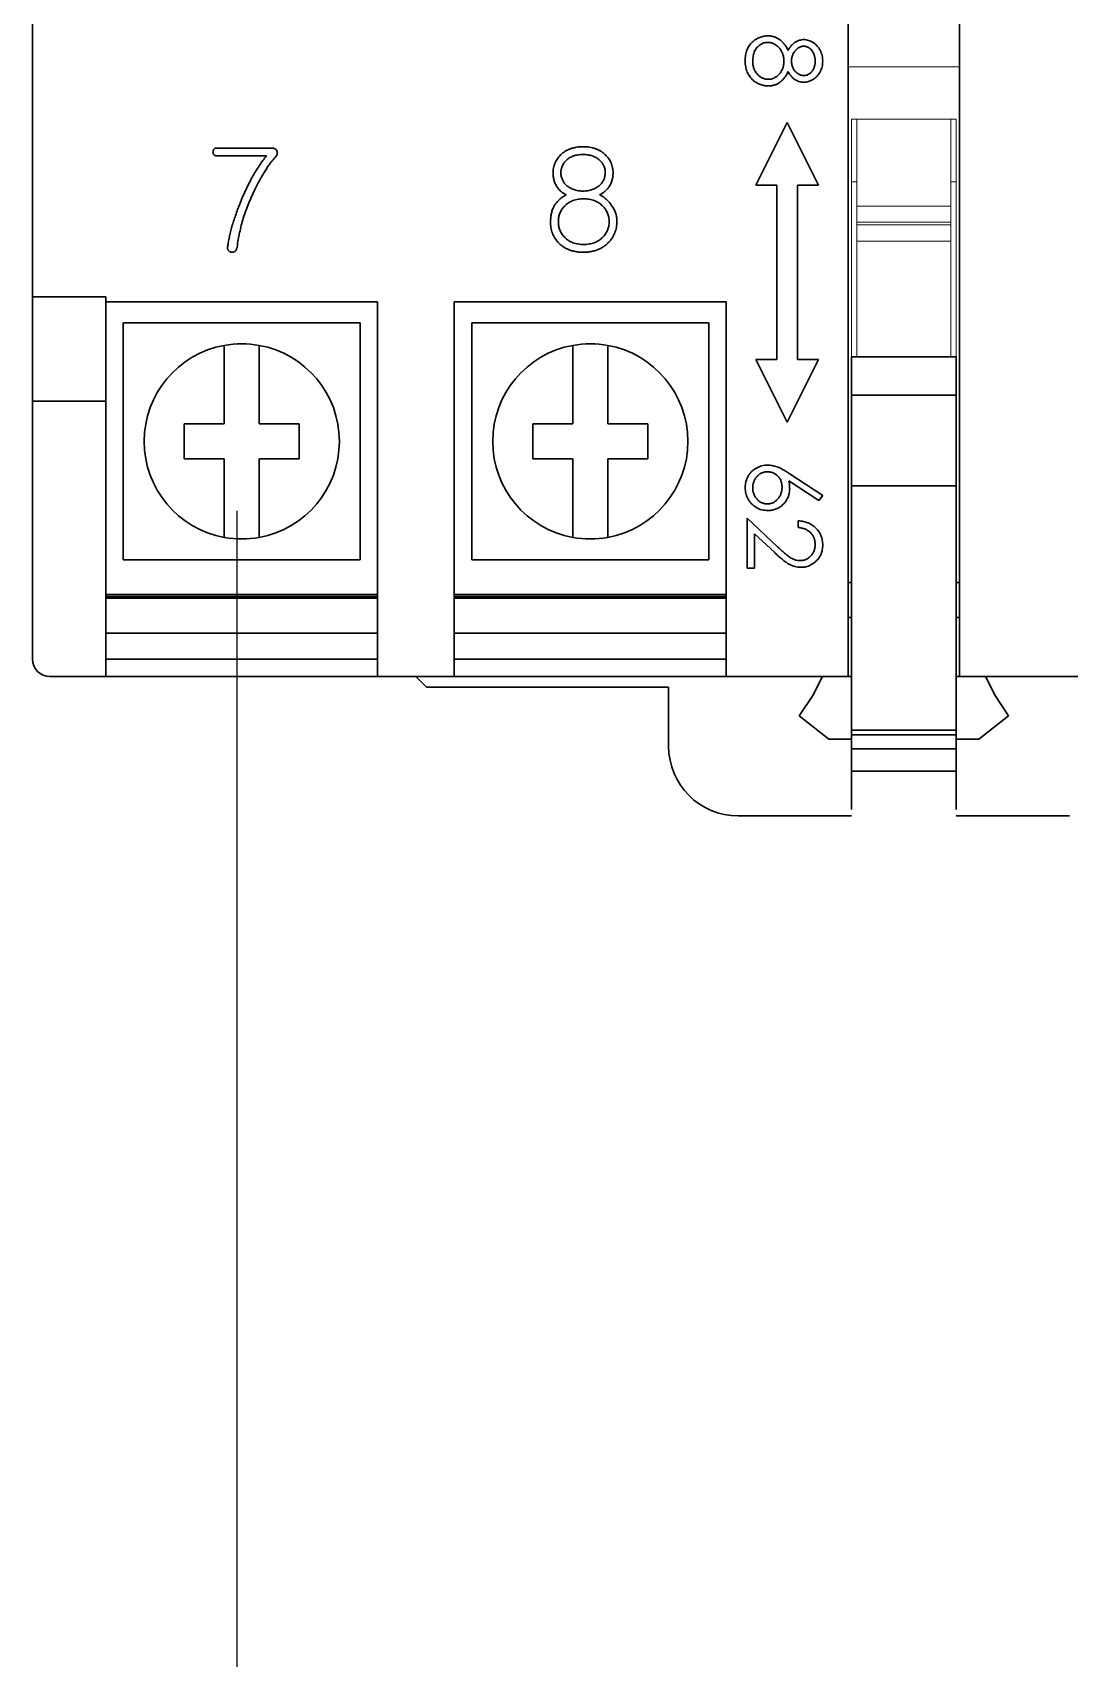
# Model space of a CAD drawing. Header units: millimetres. Extents: x 2473 to 2777, y 1336 to 1553.
# Drawn here: x 2487.82 to 2496.74, y 1493.61 to 1507.61 of the extents above; entities that cross this region are included whole.
import ezdxf

# ---------------------------------------------------------------- set-up
doc = ezdxf.new("R2010")
doc.units = ezdxf.units.MM
doc.layers.add('Z_OM_OUTLINE', color=7, linetype='Continuous', lineweight=30)
doc.layers.add('Z_OM_THIN_LINE', color=2, linetype='Continuous', lineweight=13)

msp = doc.modelspace()

# ---------------------------------------------------------------- linework, layer by layer
at = {"color": 0, "ltscale": 2}
msp.add_line((2489.575, 1503.492), (2489.575, 1490.239), dxfattribs=at)
at = {"layer": 'Z_OM_OUTLINE'}
for p, q in [((2487.817, 1505.336), (2487.817, 1511.216)), ((2494.837, 1508.878), (2494.837, 1502.366)), ((2495.797, 1502.366), (2495.797, 1508.878)), ((2494.312, 1506.836), (2494.042, 1506.296)), ((2494.582, 1506.296), (2494.312, 1506.836)), ((2489.876, 1506.616), (2489.404, 1506.616)), ((2489.404, 1506.549), (2489.83, 1506.549)), ((2494.042, 1506.296), (2494.222, 1506.296)), ((2494.222, 1506.296), (2494.222, 1504.796)), ((2494.402, 1504.796), (2494.402, 1506.296)), ((2494.402, 1506.296), (2494.582, 1506.296)), ((2487.817, 1505.336), (2487.817, 1504.436)), ((2488.447, 1505.336), (2487.817, 1505.336)), ((2488.447, 1504.436), (2488.447, 1505.336)), ((2490.787, 1505.291), (2488.447, 1505.291)), ((2490.787, 1502.366), (2490.787, 1505.291)), ((2493.787, 1505.291), (2491.447, 1505.291)), ((2491.447, 1505.291), (2491.447, 1502.366)), ((2493.787, 1502.366), (2493.787, 1505.291)), ((2488.598, 1505.111), (2488.598, 1503.071)), ((2488.598, 1505.111), (2490.638, 1505.111)), ((2490.638, 1505.111), (2490.638, 1503.071)), ((2491.598, 1505.111), (2491.598, 1503.071)), ((2491.598, 1505.111), (2493.638, 1505.111)), ((2493.638, 1505.111), (2493.638, 1503.071)), ((2494.042, 1504.796), (2494.312, 1504.256)), ((2494.222, 1504.796), (2494.042, 1504.796)), ((2494.312, 1504.256), (2494.582, 1504.796)), ((2494.582, 1504.796), (2494.402, 1504.796)), ((2495.767, 1504.818), (2494.867, 1504.818)), ((2494.867, 1504.49), (2494.867, 1504.818)), ((2495.767, 1504.49), (2495.767, 1504.818)), ((2489.468, 1504.61), (2489.468, 1504.241)), ((2489.768, 1504.241), (2489.768, 1504.61)), ((2492.468, 1504.61), (2492.468, 1504.241)), ((2492.768, 1504.241), (2492.768, 1504.61)), ((2487.817, 1504.436), (2488.447, 1504.436)), ((2487.817, 1502.366), (2487.817, 1504.436)), ((2488.447, 1504.436), (2488.447, 1502.366)), ((2494.867, 1504.49), (2495.767, 1504.49)), ((2494.867, 1503.707), (2494.867, 1504.49)), ((2495.767, 1503.707), (2495.767, 1504.49)), ((2489.123, 1504.241), (2489.123, 1503.941)), ((2489.468, 1504.241), (2489.123, 1504.241)), ((2490.113, 1504.241), (2489.768, 1504.241)), ((2490.113, 1503.941), (2490.113, 1504.241)), ((2492.468, 1504.241), (2492.123, 1504.241)), ((2492.123, 1504.241), (2492.123, 1503.941)), ((2493.113, 1504.241), (2492.768, 1504.241)), ((2493.113, 1503.941), (2493.113, 1504.241)), ((2489.123, 1503.941), (2489.468, 1503.941)), ((2489.468, 1503.941), (2489.468, 1503.573)), ((2489.768, 1503.941), (2490.113, 1503.941)), ((2489.768, 1503.573), (2489.768, 1503.941)), ((2492.123, 1503.941), (2492.468, 1503.941)), ((2492.468, 1503.941), (2492.468, 1503.573)), ((2492.768, 1503.941), (2493.113, 1503.941)), ((2492.768, 1503.573), (2492.768, 1503.941)), ((2494.584, 1503.582), (2494.327, 1503.75)), ((2494.329, 1503.815), (2494.618, 1503.626)), ((2494.618, 1503.626), (2494.584, 1503.582)), ((2494.867, 1503.707), (2495.767, 1503.707)), ((2494.867, 1501.907), (2494.867, 1503.707)), ((2495.767, 1501.907), (2495.767, 1503.707)), ((2493.967, 1502.999), (2493.967, 1503.43)), ((2493.967, 1503.43), (2494.23, 1503.184)), ((2494.407, 1503.349), (2494.407, 1503.406)), ((2494.202, 1503.136), (2494.032, 1503.295)), ((2494.032, 1503.295), (2494.032, 1502.999)), ((2488.598, 1503.071), (2490.638, 1503.071)), ((2491.598, 1503.071), (2493.638, 1503.071)), ((2494.032, 1502.999), (2493.967, 1502.999)), ((2490.787, 1502.772), (2488.447, 1502.772)), ((2490.787, 1502.756), (2488.447, 1502.756)), ((2490.787, 1502.741), (2488.447, 1502.741)), ((2493.787, 1502.772), (2491.447, 1502.772)), ((2493.787, 1502.756), (2491.447, 1502.756)), ((2493.787, 1502.741), (2491.447, 1502.741)), ((2494.867, 1502.876), (2494.837, 1502.876)), ((2495.797, 1502.876), (2495.767, 1502.876)), ((2494.867, 1502.576), (2494.837, 1502.576)), ((2495.797, 1502.576), (2495.767, 1502.576)), ((2487.817, 1502.216), (2487.817, 1502.366)), ((2488.447, 1502.441), (2490.787, 1502.441)), ((2488.447, 1502.366), (2488.447, 1502.066)), ((2490.787, 1502.066), (2490.787, 1502.366)), ((2491.447, 1502.441), (2493.787, 1502.441)), ((2491.447, 1502.366), (2491.447, 1502.066)), ((2493.787, 1502.066), (2493.787, 1502.366)), ((2494.837, 1502.366), (2494.837, 1502.066)), ((2495.797, 1502.066), (2495.797, 1502.366)), ((2488.447, 1502.216), (2490.787, 1502.216)), ((2491.447, 1502.216), (2493.787, 1502.216)), ((2488.447, 1502.066), (2487.967, 1502.066)), ((2488.447, 1502.066), (2490.787, 1502.066)), ((2491.447, 1502.066), (2490.787, 1502.066)), ((2491.117, 1502.066), (2491.207, 1501.976)), ((2491.447, 1502.066), (2493.787, 1502.066)), ((2494.837, 1502.066), (2493.787, 1502.066)), ((2494.837, 1502.066), (2494.867, 1502.066)), ((2495.767, 1502.066), (2495.797, 1502.066)), ((2496.847, 1502.066), (2495.797, 1502.066)), ((2493.292, 1501.976), (2491.207, 1501.976)), ((2493.292, 1501.466), (2493.292, 1501.976)), ((2494.867, 1501.606), (2494.867, 1501.907)), ((2495.767, 1501.907), (2495.767, 1501.606)), ((2494.672, 1501.526), (2494.417, 1501.727)), ((2495.962, 1501.526), (2496.217, 1501.727)), ((2494.672, 1501.526), (2494.867, 1501.526)), ((2494.867, 1501.605), (2494.867, 1501.606)), ((2494.867, 1501.605), (2495.767, 1501.605)), ((2494.867, 1501.564), (2494.867, 1501.605)), ((2494.867, 1501.564), (2495.767, 1501.564)), ((2494.867, 1501.443), (2494.867, 1501.564)), ((2495.767, 1501.605), (2495.767, 1501.606)), ((2495.767, 1501.564), (2495.767, 1501.605)), ((2495.767, 1501.443), (2495.767, 1501.564)), ((2495.767, 1501.526), (2495.962, 1501.526)), ((2494.867, 1501.443), (2495.767, 1501.443)), ((2494.867, 1501.252), (2494.867, 1501.443)), ((2495.767, 1501.252), (2495.767, 1501.443)), ((2494.867, 1501.252), (2495.767, 1501.252)), ((2494.867, 1501.146), (2494.867, 1501.252)), ((2495.767, 1501.146), (2495.767, 1501.252)), ((2494.867, 1500.923), (2494.867, 1501.146)), ((2495.767, 1501.146), (2495.767, 1500.923)), ((2494.867, 1500.866), (2493.892, 1500.866)), ((2496.742, 1500.866), (2495.767, 1500.866))]:
    msp.add_line(p, q, dxfattribs=at)
at = {"layer": 'Z_OM_OUTLINE', "flags": 128}
for points in [[(2494.417, 1501.727), (2494.532, 1501.903), (2494.616, 1502.066)], [(2496.217, 1501.727), (2496.102, 1501.903), (2496.018, 1502.066)]]:
    msp.add_lwpolyline(points, dxfattribs=at)
at = {"layer": 'Z_OM_OUTLINE'}
for centre, radius, start, end in [((2489.618, 1504.091), 0.84, 100.2866, 259.7134), ((2489.618, 1504.091), 0.84, 79.7134, 100.2866), ((2489.618, 1504.091), 0.84, 280.2866, 79.7134), ((2492.618, 1504.091), 0.84, 100.2866, 259.7134), ((2492.618, 1504.091), 0.84, 79.7134, 100.2866), ((2492.618, 1504.091), 0.84, 280.2866, 79.7134), ((2489.618, 1504.091), 0.84, 259.7134, 280.2866), ((2492.618, 1504.091), 0.84, 259.7134, 280.2866), ((2487.967, 1502.216), 0.15, 180, 270), ((2493.892, 1501.466), 0.6, 180, 270)]:
    msp.add_arc(centre, radius, start, end, dxfattribs=at)
for points, knots in [([(2493.951, 1507.368), (2493.951, 1507.376), (2493.952, 1507.393), (2493.954, 1507.417), (2493.959, 1507.439), (2493.966, 1507.46), (2493.974, 1507.48), (2493.985, 1507.497), (2493.997, 1507.514), (2494.012, 1507.528), (2494.027, 1507.541), (2494.043, 1507.552), (2494.06, 1507.561), (2494.076, 1507.569), (2494.093, 1507.575), (2494.111, 1507.579), (2494.129, 1507.582), (2494.141, 1507.582), (2494.147, 1507.582)], [0, 0, 0, 0, 0.078554, 0.152858, 0.223553, 0.290738, 0.355408, 0.418294, 0.48039, 0.543072, 0.604921, 0.664394, 0.721936, 0.778013, 0.833835, 0.888865, 0.944091, 1, 1, 1, 1]), ([(2494.145, 1507.525), (2494.139, 1507.525), (2494.128, 1507.525), (2494.111, 1507.521), (2494.095, 1507.515), (2494.08, 1507.506), (2494.065, 1507.495), (2494.052, 1507.482), (2494.041, 1507.467), (2494.032, 1507.45), (2494.025, 1507.431), (2494.02, 1507.411), (2494.017, 1507.389), (2494.016, 1507.375), (2494.016, 1507.367)], [0, 0, 0, 0, 0.0749255, 0.1491945, 0.2245771, 0.3027299, 0.3823548, 0.4612145, 0.542631, 0.6269606, 0.7143537, 0.8048319, 0.9000909, 1, 1, 1, 1]), ([(2494.285, 1507.363), (2494.285, 1507.369), (2494.284, 1507.38), (2494.282, 1507.396), (2494.279, 1507.412), (2494.274, 1507.427), (2494.268, 1507.441), (2494.261, 1507.454), (2494.253, 1507.467), (2494.243, 1507.479), (2494.232, 1507.49), (2494.221, 1507.499), (2494.21, 1507.507), (2494.198, 1507.514), (2494.185, 1507.519), (2494.172, 1507.523), (2494.159, 1507.525), (2494.15, 1507.525), (2494.145, 1507.525)], [0, 0, 0, 0, 0.071271, 0.139816, 0.206503, 0.271543, 0.336092, 0.399815, 0.464273, 0.529341, 0.593716, 0.655632, 0.7149, 0.772168, 0.828849, 0.885119, 0.942078, 1, 1, 1, 1]), ([(2494.147, 1507.582), (2494.151, 1507.582), (2494.16, 1507.582), (2494.173, 1507.581), (2494.186, 1507.578), (2494.198, 1507.575), (2494.21, 1507.571), (2494.222, 1507.566), (2494.233, 1507.56), (2494.244, 1507.553), (2494.255, 1507.545), (2494.265, 1507.536), (2494.275, 1507.526), (2494.285, 1507.514), (2494.295, 1507.502), (2494.304, 1507.488), (2494.313, 1507.473), (2494.318, 1507.462), (2494.321, 1507.457)], [0, 0, 0, 0, 0.0588485, 0.1163054, 0.1726599, 0.2287605, 0.2845557, 0.3407401, 0.3971085, 0.4542808, 0.5127523, 0.573448, 0.6364163, 0.7023888, 0.7715029, 0.844198, 0.9200767, 1, 1, 1, 1]), ([(2494.321, 1507.457), (2494.325, 1507.464), (2494.333, 1507.479), (2494.347, 1507.498), (2494.362, 1507.514), (2494.379, 1507.527), (2494.397, 1507.537), (2494.416, 1507.544), (2494.436, 1507.549), (2494.449, 1507.55), (2494.456, 1507.55)], [0, 0, 0, 0, 0.1458763, 0.2820157, 0.410969, 0.5347112, 0.6543962, 0.7701078, 0.884543, 1, 1, 1, 1]), ([(2494.456, 1507.55), (2494.462, 1507.55), (2494.476, 1507.549), (2494.496, 1507.544), (2494.516, 1507.536), (2494.536, 1507.526), (2494.554, 1507.512), (2494.57, 1507.496), (2494.585, 1507.478), (2494.597, 1507.458), (2494.607, 1507.436), (2494.613, 1507.412), (2494.618, 1507.388), (2494.618, 1507.372), (2494.618, 1507.364)], [0, 0, 0, 0, 0.0740604, 0.1488743, 0.2266737, 0.3081503, 0.3912005, 0.4739748, 0.5583406, 0.6454044, 0.733357, 0.8210873, 0.9092848, 1, 1, 1, 1]), ([(2494.021, 1507.199), (2494.015, 1507.204), (2494.004, 1507.214), (2493.99, 1507.231), (2493.978, 1507.25), (2493.968, 1507.271), (2493.96, 1507.293), (2493.955, 1507.316), (2493.952, 1507.341), (2493.951, 1507.359), (2493.951, 1507.368)], [0, 0, 0, 0, 0.1192835, 0.2370929, 0.354796, 0.4745763, 0.5974601, 0.7249262, 0.8588832, 1, 1, 1, 1]), ([(2494.016, 1507.367), (2494.016, 1507.361), (2494.016, 1507.349), (2494.018, 1507.333), (2494.021, 1507.317), (2494.026, 1507.302), (2494.031, 1507.287), (2494.039, 1507.274), (2494.047, 1507.262), (2494.056, 1507.251), (2494.067, 1507.241), (2494.077, 1507.232), (2494.089, 1507.225), (2494.1, 1507.219), (2494.112, 1507.214), (2494.125, 1507.21), (2494.138, 1507.208), (2494.147, 1507.208), (2494.151, 1507.208)], [0, 0, 0, 0, 0.076539, 0.149123, 0.218771, 0.28534, 0.350781, 0.414576, 0.477614, 0.540787, 0.602606, 0.662422, 0.720006, 0.775964, 0.831158, 0.886696, 0.942567, 1, 1, 1, 1]), ([(2494.151, 1507.208), (2494.155, 1507.208), (2494.164, 1507.208), (2494.177, 1507.21), (2494.189, 1507.214), (2494.201, 1507.219), (2494.212, 1507.226), (2494.223, 1507.233), (2494.234, 1507.243), (2494.244, 1507.253), (2494.254, 1507.265), (2494.262, 1507.277), (2494.269, 1507.29), (2494.275, 1507.304), (2494.279, 1507.318), (2494.282, 1507.332), (2494.284, 1507.348), (2494.285, 1507.358), (2494.285, 1507.363)], [0, 0, 0, 0, 0.057334, 0.113052, 0.169164, 0.225971, 0.283742, 0.343364, 0.406235, 0.471713, 0.538317, 0.603371, 0.667636, 0.732253, 0.797026, 0.863062, 0.930364, 1, 1, 1, 1]), ([(2494.455, 1507.493), (2494.451, 1507.493), (2494.445, 1507.492), (2494.435, 1507.491), (2494.426, 1507.488), (2494.416, 1507.483), (2494.407, 1507.478), (2494.399, 1507.471), (2494.39, 1507.463), (2494.382, 1507.454), (2494.375, 1507.445), (2494.368, 1507.435), (2494.362, 1507.424), (2494.358, 1507.413), (2494.354, 1507.401), (2494.352, 1507.389), (2494.35, 1507.377), (2494.35, 1507.369), (2494.35, 1507.365)], [0, 0, 0, 0, 0.054576, 0.10785, 0.16217, 0.217474, 0.274475, 0.334804, 0.398034, 0.465249, 0.53341, 0.600034, 0.665926, 0.731025, 0.796839, 0.863262, 0.930816, 1, 1, 1, 1]), ([(2494.35, 1507.365), (2494.35, 1507.359), (2494.35, 1507.349), (2494.353, 1507.333), (2494.358, 1507.317), (2494.364, 1507.303), (2494.372, 1507.289), (2494.381, 1507.276), (2494.392, 1507.266), (2494.404, 1507.257), (2494.417, 1507.25), (2494.43, 1507.244), (2494.443, 1507.241), (2494.452, 1507.241), (2494.456, 1507.24)], [0, 0, 0, 0, 0.089713, 0.178541, 0.266908, 0.356931, 0.445731, 0.530796, 0.614591, 0.698244, 0.779084, 0.855316, 0.928538, 1, 1, 1, 1]), ([(2494.618, 1507.364), (2494.618, 1507.356), (2494.618, 1507.34), (2494.613, 1507.316), (2494.606, 1507.294), (2494.596, 1507.273), (2494.584, 1507.253), (2494.57, 1507.235), (2494.553, 1507.22), (2494.535, 1507.207), (2494.516, 1507.197), (2494.495, 1507.189), (2494.475, 1507.184), (2494.461, 1507.184), (2494.454, 1507.184)], [0, 0, 0, 0, 0.0893862, 0.1762594, 0.2630042, 0.3498012, 0.4354314, 0.5192022, 0.601265, 0.684145, 0.7658684, 0.8449177, 0.9223003, 1, 1, 1, 1]), ([(2494.553, 1507.367), (2494.553, 1507.371), (2494.553, 1507.38), (2494.552, 1507.393), (2494.549, 1507.405), (2494.546, 1507.417), (2494.542, 1507.428), (2494.537, 1507.438), (2494.531, 1507.448), (2494.524, 1507.457), (2494.517, 1507.465), (2494.509, 1507.473), (2494.501, 1507.479), (2494.492, 1507.484), (2494.483, 1507.488), (2494.474, 1507.491), (2494.464, 1507.493), (2494.458, 1507.493), (2494.455, 1507.493)], [0, 0, 0, 0, 0.075221, 0.147165, 0.216383, 0.283941, 0.350301, 0.414972, 0.479181, 0.544184, 0.607558, 0.667324, 0.725168, 0.781029, 0.834891, 0.889471, 0.944089, 1, 1, 1, 1]), ([(2494.456, 1507.24), (2494.459, 1507.241), (2494.465, 1507.241), (2494.474, 1507.242), (2494.482, 1507.245), (2494.491, 1507.249), (2494.499, 1507.253), (2494.507, 1507.259), (2494.515, 1507.265), (2494.523, 1507.273), (2494.53, 1507.281), (2494.536, 1507.291), (2494.542, 1507.301), (2494.546, 1507.313), (2494.549, 1507.325), (2494.552, 1507.338), (2494.553, 1507.352), (2494.553, 1507.362), (2494.553, 1507.367)], [0, 0, 0, 0, 0.050877, 0.100984, 0.151695, 0.202988, 0.255805, 0.311371, 0.368807, 0.430023, 0.492497, 0.556592, 0.622183, 0.690346, 0.761503, 0.836437, 0.915529, 1, 1, 1, 1]), ([(2494.321, 1507.274), (2494.318, 1507.269), (2494.313, 1507.258), (2494.304, 1507.244), (2494.296, 1507.231), (2494.286, 1507.218), (2494.277, 1507.207), (2494.267, 1507.197), (2494.257, 1507.188), (2494.247, 1507.18), (2494.236, 1507.173), (2494.225, 1507.167), (2494.214, 1507.162), (2494.202, 1507.158), (2494.19, 1507.155), (2494.178, 1507.153), (2494.165, 1507.151), (2494.156, 1507.151), (2494.152, 1507.151)], [0, 0, 0, 0, 0.079014, 0.154585, 0.226862, 0.295893, 0.361596, 0.424657, 0.485332, 0.544011, 0.600974, 0.657857, 0.713988, 0.769479, 0.826138, 0.882891, 0.940704, 1, 1, 1, 1]), ([(2494.454, 1507.184), (2494.447, 1507.184), (2494.433, 1507.184), (2494.414, 1507.189), (2494.395, 1507.196), (2494.378, 1507.206), (2494.362, 1507.219), (2494.347, 1507.234), (2494.333, 1507.253), (2494.325, 1507.267), (2494.321, 1507.274)], [0, 0, 0, 0, 0.121933, 0.239469, 0.354795, 0.471503, 0.5923, 0.719236, 0.854858, 1, 1, 1, 1]), ([(2494.152, 1507.151), (2494.146, 1507.151), (2494.134, 1507.151), (2494.116, 1507.154), (2494.099, 1507.157), (2494.082, 1507.163), (2494.066, 1507.169), (2494.05, 1507.178), (2494.035, 1507.187), (2494.025, 1507.195), (2494.021, 1507.199)], [0, 0, 0, 0, 0.128164, 0.253685, 0.377344, 0.500524, 0.6229, 0.745827, 0.871389, 1, 1, 1, 1]), ([(2489.404, 1506.616), (2489.401, 1506.616), (2489.396, 1506.616), (2489.389, 1506.614), (2489.384, 1506.612), (2489.378, 1506.608), (2489.375, 1506.603), (2489.372, 1506.598), (2489.371, 1506.591), (2489.371, 1506.586), (2489.371, 1506.583)], [0, 0, 0, 0, 0.146872, 0.274046, 0.392094, 0.501517, 0.610941, 0.726033, 0.856377, 1, 1, 1, 1]), ([(2489.371, 1506.583), (2489.371, 1506.58), (2489.371, 1506.575), (2489.372, 1506.568), (2489.375, 1506.562), (2489.379, 1506.557), (2489.384, 1506.553), (2489.39, 1506.551), (2489.397, 1506.549), (2489.402, 1506.549), (2489.404, 1506.549)], [0, 0, 0, 0, 0.146952, 0.274546, 0.393011, 0.502052, 0.613079, 0.728635, 0.856229, 1, 1, 1, 1]), ([(2489.83, 1506.549), (2489.82, 1506.536), (2489.798, 1506.508), (2489.768, 1506.464), (2489.738, 1506.418), (2489.709, 1506.368), (2489.682, 1506.316), (2489.654, 1506.26), (2489.628, 1506.202), (2489.612, 1506.162), (2489.603, 1506.141)], [0, 0, 0, 0, 0.109394, 0.223035, 0.340932, 0.463483, 0.590172, 0.721843, 0.858474, 1, 1, 1, 1]), ([(2489.731, 1506.26), (2489.738, 1506.275), (2489.753, 1506.304), (2489.776, 1506.347), (2489.798, 1506.386), (2489.821, 1506.423), (2489.843, 1506.457), (2489.865, 1506.487), (2489.887, 1506.516), (2489.902, 1506.533), (2489.91, 1506.541)], [0, 0, 0, 0, 0.1506805, 0.2939173, 0.4298201, 0.5582427, 0.6788683, 0.7930208, 0.8997366, 1, 1, 1, 1]), ([(2489.92, 1506.591), (2489.918, 1506.595), (2489.914, 1506.603), (2489.903, 1506.611), (2489.89, 1506.616), (2489.881, 1506.616), (2489.876, 1506.616)], [0, 0, 0, 0, 0.245729, 0.47855, 0.723821, 1, 1, 1, 1]), ([(2489.91, 1506.541), (2489.913, 1506.545), (2489.919, 1506.553), (2489.924, 1506.566), (2489.925, 1506.579), (2489.922, 1506.587), (2489.92, 1506.591)], [0, 0, 0, 0, 0.281152, 0.527085, 0.760284, 1, 1, 1, 1]), ([(2492.362, 1506.558), (2492.357, 1506.552), (2492.347, 1506.542), (2492.334, 1506.524), (2492.323, 1506.506), (2492.314, 1506.487), (2492.307, 1506.467), (2492.301, 1506.446), (2492.298, 1506.425), (2492.298, 1506.41), (2492.298, 1506.403)], [0, 0, 0, 0, 0.128637, 0.254768, 0.377916, 0.499644, 0.621377, 0.744776, 0.869869, 1, 1, 1, 1]), ([(2492.555, 1506.627), (2492.545, 1506.627), (2492.526, 1506.627), (2492.499, 1506.624), (2492.472, 1506.618), (2492.447, 1506.61), (2492.424, 1506.601), (2492.402, 1506.589), (2492.381, 1506.574), (2492.369, 1506.563), (2492.362, 1506.558)], [0, 0, 0, 0, 0.139237, 0.271834, 0.399458, 0.523325, 0.643566, 0.762132, 0.880701, 1, 1, 1, 1]), ([(2492.413, 1506.512), (2492.418, 1506.516), (2492.427, 1506.524), (2492.442, 1506.534), (2492.458, 1506.542), (2492.475, 1506.549), (2492.493, 1506.554), (2492.513, 1506.558), (2492.533, 1506.56), (2492.547, 1506.56), (2492.555, 1506.56)], [0, 0, 0, 0, 0.115646, 0.232316, 0.350729, 0.47056, 0.594312, 0.724014, 0.858944, 1, 1, 1, 1]), ([(2492.748, 1506.558), (2492.742, 1506.563), (2492.729, 1506.575), (2492.709, 1506.589), (2492.687, 1506.601), (2492.663, 1506.611), (2492.638, 1506.618), (2492.612, 1506.624), (2492.584, 1506.627), (2492.565, 1506.627), (2492.555, 1506.627)], [0, 0, 0, 0, 0.118929, 0.236988, 0.355729, 0.476147, 0.599952, 0.727765, 0.860557, 1, 1, 1, 1]), ([(2492.555, 1506.56), (2492.562, 1506.56), (2492.576, 1506.56), (2492.597, 1506.558), (2492.616, 1506.554), (2492.635, 1506.549), (2492.652, 1506.542), (2492.668, 1506.534), (2492.683, 1506.524), (2492.693, 1506.516), (2492.697, 1506.512)], [0, 0, 0, 0, 0.141197, 0.275172, 0.403958, 0.527931, 0.649029, 0.766606, 0.883403, 1, 1, 1, 1]), ([(2492.814, 1506.403), (2492.814, 1506.411), (2492.813, 1506.425), (2492.81, 1506.447), (2492.805, 1506.468), (2492.798, 1506.488), (2492.788, 1506.507), (2492.777, 1506.525), (2492.764, 1506.542), (2492.753, 1506.553), (2492.748, 1506.558)], [0, 0, 0, 0, 0.128917, 0.25396, 0.377169, 0.499056, 0.62013, 0.743626, 0.870177, 1, 1, 1, 1]), ([(2492.298, 1506.403), (2492.298, 1506.396), (2492.298, 1506.384), (2492.3, 1506.366), (2492.303, 1506.349), (2492.307, 1506.332), (2492.313, 1506.317), (2492.32, 1506.301), (2492.328, 1506.287), (2492.335, 1506.278), (2492.338, 1506.273)], [0, 0, 0, 0, 0.134934, 0.265306, 0.393305, 0.517035, 0.638974, 0.759094, 0.879322, 1, 1, 1, 1]), ([(2492.365, 1506.403), (2492.365, 1506.408), (2492.365, 1506.419), (2492.368, 1506.434), (2492.372, 1506.449), (2492.377, 1506.463), (2492.384, 1506.476), (2492.392, 1506.489), (2492.402, 1506.501), (2492.409, 1506.508), (2492.413, 1506.512)], [0, 0, 0, 0, 0.128615, 0.254199, 0.376785, 0.498269, 0.618953, 0.742904, 0.869771, 1, 1, 1, 1]), ([(2492.413, 1506.295), (2492.409, 1506.299), (2492.402, 1506.306), (2492.392, 1506.318), (2492.384, 1506.331), (2492.377, 1506.344), (2492.372, 1506.358), (2492.368, 1506.372), (2492.365, 1506.388), (2492.365, 1506.398), (2492.365, 1506.403)], [0, 0, 0, 0, 0.130305, 0.25602, 0.378604, 0.500306, 0.621462, 0.745082, 0.870301, 1, 1, 1, 1]), ([(2492.697, 1506.512), (2492.701, 1506.508), (2492.709, 1506.501), (2492.719, 1506.489), (2492.727, 1506.476), (2492.735, 1506.463), (2492.74, 1506.449), (2492.744, 1506.434), (2492.746, 1506.419), (2492.746, 1506.408), (2492.746, 1506.403)], [0, 0, 0, 0, 0.131579, 0.258706, 0.382804, 0.50354, 0.624902, 0.746868, 0.872035, 1, 1, 1, 1]), ([(2492.746, 1506.403), (2492.746, 1506.398), (2492.746, 1506.388), (2492.743, 1506.372), (2492.74, 1506.358), (2492.734, 1506.344), (2492.727, 1506.331), (2492.719, 1506.318), (2492.709, 1506.306), (2492.701, 1506.299), (2492.697, 1506.295)], [0, 0, 0, 0, 0.129031, 0.2538272, 0.3768103, 0.4978429, 0.6195854, 0.7423347, 0.8683251, 1, 1, 1, 1]), ([(2492.772, 1506.273), (2492.776, 1506.278), (2492.782, 1506.287), (2492.791, 1506.302), (2492.798, 1506.317), (2492.804, 1506.333), (2492.808, 1506.35), (2492.811, 1506.367), (2492.813, 1506.385), (2492.814, 1506.397), (2492.814, 1506.403)], [0, 0, 0, 0, 0.121565, 0.243744, 0.365204, 0.486262, 0.610647, 0.73648, 0.86604, 1, 1, 1, 1]), ([(2489.578, 1505.764), (2489.581, 1505.785), (2489.587, 1505.827), (2489.599, 1505.889), (2489.614, 1505.951), (2489.631, 1506.014), (2489.652, 1506.076), (2489.676, 1506.137), (2489.702, 1506.199), (2489.721, 1506.24), (2489.731, 1506.26)], [0, 0, 0, 0, 0.1213005, 0.2428319, 0.3655671, 0.4892501, 0.6142885, 0.7412412, 0.8694508, 1, 1, 1, 1]), ([(2492.338, 1506.273), (2492.343, 1506.267), (2492.353, 1506.254), (2492.371, 1506.238), (2492.39, 1506.224), (2492.404, 1506.218), (2492.411, 1506.214)], [0, 0, 0, 0, 0.263995, 0.514148, 0.758772, 1, 1, 1, 1]), ([(2492.555, 1506.246), (2492.547, 1506.246), (2492.533, 1506.246), (2492.513, 1506.249), (2492.493, 1506.253), (2492.475, 1506.258), (2492.458, 1506.265), (2492.442, 1506.274), (2492.427, 1506.284), (2492.418, 1506.291), (2492.413, 1506.295)], [0, 0, 0, 0, 0.140564, 0.275153, 0.404403, 0.528034, 0.647877, 0.766401, 0.883295, 1, 1, 1, 1]), ([(2492.697, 1506.295), (2492.693, 1506.291), (2492.683, 1506.284), (2492.668, 1506.274), (2492.652, 1506.265), (2492.635, 1506.258), (2492.616, 1506.253), (2492.597, 1506.249), (2492.576, 1506.246), (2492.562, 1506.246), (2492.555, 1506.246)], [0, 0, 0, 0, 0.117628, 0.234647, 0.35234, 0.473443, 0.597298, 0.725642, 0.859288, 1, 1, 1, 1]), ([(2492.697, 1506.215), (2492.704, 1506.218), (2492.718, 1506.224), (2492.738, 1506.238), (2492.756, 1506.254), (2492.767, 1506.267), (2492.772, 1506.273)], [0, 0, 0, 0, 0.243251, 0.487828, 0.738731, 1, 1, 1, 1]), ([(2489.603, 1506.141), (2489.596, 1506.123), (2489.583, 1506.089), (2489.564, 1506.037), (2489.548, 1505.988), (2489.533, 1505.94), (2489.521, 1505.895), (2489.511, 1505.851), (2489.503, 1505.809), (2489.499, 1505.782), (2489.497, 1505.769)], [0, 0, 0, 0, 0.147505, 0.288198, 0.422849, 0.550695, 0.672276, 0.78728, 0.896735, 1, 1, 1, 1]), ([(2492.308, 1506.121), (2492.303, 1506.111), (2492.293, 1506.09), (2492.283, 1506.056), (2492.277, 1506.02), (2492.276, 1505.995), (2492.275, 1505.982)], [0, 0, 0, 0, 0.2410229, 0.4852633, 0.7369455, 1, 1, 1, 1]), ([(2492.411, 1506.214), (2492.401, 1506.208), (2492.38, 1506.196), (2492.352, 1506.174), (2492.328, 1506.149), (2492.315, 1506.131), (2492.308, 1506.121)], [0, 0, 0, 0, 0.260674, 0.512287, 0.756948, 1, 1, 1, 1]), ([(2492.343, 1505.982), (2492.343, 1505.989), (2492.343, 1506.002), (2492.346, 1506.021), (2492.35, 1506.039), (2492.356, 1506.056), (2492.364, 1506.073), (2492.374, 1506.089), (2492.385, 1506.104), (2492.394, 1506.113), (2492.398, 1506.118)], [0, 0, 0, 0, 0.131498, 0.25826, 0.382344, 0.504419, 0.626133, 0.748755, 0.872451, 1, 1, 1, 1]), ([(2492.398, 1506.118), (2492.403, 1506.123), (2492.413, 1506.133), (2492.431, 1506.145), (2492.449, 1506.155), (2492.469, 1506.164), (2492.49, 1506.171), (2492.513, 1506.175), (2492.536, 1506.178), (2492.553, 1506.179), (2492.561, 1506.179)], [0, 0, 0, 0, 0.1194366, 0.2367802, 0.3554124, 0.4753355, 0.5988128, 0.7271397, 0.8606162, 1, 1, 1, 1]), ([(2492.561, 1506.179), (2492.569, 1506.179), (2492.585, 1506.179), (2492.609, 1506.175), (2492.631, 1506.171), (2492.652, 1506.164), (2492.672, 1506.155), (2492.69, 1506.145), (2492.708, 1506.133), (2492.718, 1506.123), (2492.723, 1506.118)], [0, 0, 0, 0, 0.138625, 0.270366, 0.397937, 0.520676, 0.641691, 0.760514, 0.879644, 1, 1, 1, 1]), ([(2492.798, 1506.125), (2492.792, 1506.135), (2492.778, 1506.153), (2492.754, 1506.178), (2492.727, 1506.199), (2492.707, 1506.209), (2492.697, 1506.215)], [0, 0, 0, 0, 0.256061, 0.504936, 0.75055, 1, 1, 1, 1]), ([(2492.723, 1506.118), (2492.728, 1506.113), (2492.737, 1506.104), (2492.748, 1506.089), (2492.758, 1506.073), (2492.766, 1506.056), (2492.773, 1506.039), (2492.777, 1506.021), (2492.78, 1506.002), (2492.78, 1505.989), (2492.78, 1505.982)], [0, 0, 0, 0, 0.128608, 0.252507, 0.375242, 0.496957, 0.61893, 0.74278, 0.869032, 1, 1, 1, 1]), ([(2492.847, 1505.983), (2492.847, 1505.99), (2492.847, 1506.002), (2492.845, 1506.021), (2492.841, 1506.04), (2492.835, 1506.058), (2492.829, 1506.075), (2492.82, 1506.092), (2492.81, 1506.109), (2492.802, 1506.12), (2492.798, 1506.125)], [0, 0, 0, 0, 0.126412, 0.2502, 0.373405, 0.495837, 0.619106, 0.743399, 0.870633, 1, 1, 1, 1]), ([(2492.275, 1505.982), (2492.276, 1505.974), (2492.276, 1505.957), (2492.279, 1505.932), (2492.284, 1505.907), (2492.292, 1505.884), (2492.301, 1505.862), (2492.313, 1505.841), (2492.327, 1505.82), (2492.337, 1505.808), (2492.343, 1505.801)], [0, 0, 0, 0, 0.131321, 0.259102, 0.383441, 0.50625, 0.628601, 0.750798, 0.873994, 1, 1, 1, 1]), ([(2492.398, 1505.847), (2492.394, 1505.852), (2492.385, 1505.861), (2492.374, 1505.876), (2492.364, 1505.892), (2492.356, 1505.908), (2492.35, 1505.926), (2492.346, 1505.944), (2492.343, 1505.963), (2492.343, 1505.976), (2492.343, 1505.982)], [0, 0, 0, 0, 0.128399, 0.25292, 0.375362, 0.496827, 0.619715, 0.742347, 0.868794, 1, 1, 1, 1]), ([(2492.78, 1505.982), (2492.78, 1505.976), (2492.78, 1505.963), (2492.777, 1505.944), (2492.773, 1505.926), (2492.766, 1505.908), (2492.758, 1505.892), (2492.748, 1505.876), (2492.737, 1505.861), (2492.728, 1505.852), (2492.723, 1505.847)], [0, 0, 0, 0, 0.130672, 0.256605, 0.37901, 0.501791, 0.623261, 0.745821, 0.87054, 1, 1, 1, 1]), ([(2492.773, 1505.802), (2492.779, 1505.808), (2492.791, 1505.82), (2492.806, 1505.841), (2492.819, 1505.862), (2492.829, 1505.885), (2492.838, 1505.908), (2492.843, 1505.932), (2492.847, 1505.957), (2492.847, 1505.975), (2492.847, 1505.983)], [0, 0, 0, 0, 0.128741, 0.25436, 0.377596, 0.499417, 0.62131, 0.744744, 0.870238, 1, 1, 1, 1]), ([(2492.561, 1505.786), (2492.553, 1505.786), (2492.536, 1505.787), (2492.513, 1505.79), (2492.49, 1505.794), (2492.469, 1505.801), (2492.449, 1505.81), (2492.431, 1505.82), (2492.413, 1505.833), (2492.403, 1505.842), (2492.398, 1505.847)], [0, 0, 0, 0, 0.139384, 0.27286, 0.401187, 0.524665, 0.644588, 0.76322, 0.880563, 1, 1, 1, 1]), ([(2492.723, 1505.847), (2492.718, 1505.842), (2492.708, 1505.833), (2492.69, 1505.82), (2492.672, 1505.81), (2492.652, 1505.801), (2492.631, 1505.794), (2492.609, 1505.79), (2492.585, 1505.787), (2492.569, 1505.786), (2492.561, 1505.786)], [0, 0, 0, 0, 0.120356, 0.239486, 0.358309, 0.479324, 0.602063, 0.729634, 0.861375, 1, 1, 1, 1]), ([(2489.497, 1505.769), (2489.496, 1505.766), (2489.495, 1505.759), (2489.496, 1505.749), (2489.499, 1505.741), (2489.502, 1505.736), (2489.504, 1505.733)], [0, 0, 0, 0, 0.27248, 0.526313, 0.763133, 1, 1, 1, 1]), ([(2489.504, 1505.733), (2489.506, 1505.731), (2489.509, 1505.727), (2489.516, 1505.723), (2489.523, 1505.72), (2489.528, 1505.719), (2489.531, 1505.719)], [0, 0, 0, 0, 0.255678, 0.500981, 0.745779, 1, 1, 1, 1]), ([(2489.531, 1505.719), (2489.534, 1505.719), (2489.539, 1505.719), (2489.547, 1505.721), (2489.554, 1505.724), (2489.558, 1505.727), (2489.561, 1505.728)], [0, 0, 0, 0, 0.2533749, 0.4953006, 0.741882, 1, 1, 1, 1]), ([(2489.561, 1505.728), (2489.563, 1505.731), (2489.567, 1505.735), (2489.572, 1505.744), (2489.576, 1505.754), (2489.578, 1505.761), (2489.578, 1505.764)], [0, 0, 0, 0, 0.238218, 0.480118, 0.730038, 1, 1, 1, 1]), ([(2492.343, 1505.801), (2492.35, 1505.795), (2492.363, 1505.782), (2492.386, 1505.765), (2492.411, 1505.751), (2492.437, 1505.739), (2492.465, 1505.73), (2492.494, 1505.724), (2492.525, 1505.72), (2492.547, 1505.719), (2492.558, 1505.719)], [0, 0, 0, 0, 0.120618, 0.24036, 0.359192, 0.47994, 0.603188, 0.729927, 0.862085, 1, 1, 1, 1]), ([(2492.558, 1505.719), (2492.568, 1505.719), (2492.59, 1505.72), (2492.621, 1505.724), (2492.651, 1505.73), (2492.679, 1505.739), (2492.705, 1505.751), (2492.73, 1505.765), (2492.753, 1505.782), (2492.766, 1505.795), (2492.773, 1505.802)], [0, 0, 0, 0, 0.1380314, 0.2703266, 0.3979368, 0.5206302, 0.6415097, 0.760177, 0.8793795, 1, 1, 1, 1]), ([(2489.468, 1504.918), (2489.468, 1504.917), (2489.468, 1504.915), (2489.468, 1504.887), (2489.468, 1504.825), (2489.468, 1504.739), (2489.468, 1504.663), (2489.468, 1504.62), (2489.468, 1504.61)], [0, 0, 0, 0, 0.097073, 0.305417, 0.514403, 0.725608, 0.940944, 1, 1, 1, 1]), ([(2489.768, 1504.61), (2489.768, 1504.621), (2489.768, 1504.669), (2489.768, 1504.751), (2489.768, 1504.839), (2489.768, 1504.897), (2489.768, 1504.917), (2489.768, 1504.918), (2489.768, 1504.918)], [0, 0, 0, 0, 0.069792, 0.302406, 0.524274, 0.739225, 0.950123, 1, 1, 1, 1]), ([(2492.468, 1504.918), (2492.468, 1504.917), (2492.468, 1504.915), (2492.468, 1504.887), (2492.468, 1504.825), (2492.468, 1504.739), (2492.468, 1504.663), (2492.468, 1504.62), (2492.468, 1504.61)], [0, 0, 0, 0, 0.097073, 0.305417, 0.514403, 0.725608, 0.940944, 1, 1, 1, 1]), ([(2492.768, 1504.61), (2492.768, 1504.621), (2492.768, 1504.669), (2492.768, 1504.751), (2492.768, 1504.839), (2492.768, 1504.897), (2492.768, 1504.917), (2492.768, 1504.918), (2492.768, 1504.918)], [0, 0, 0, 0, 0.069792, 0.302406, 0.524274, 0.739225, 0.950123, 1, 1, 1, 1]), ([(2493.951, 1503.694), (2493.951, 1503.703), (2493.952, 1503.72), (2493.957, 1503.744), (2493.965, 1503.768), (2493.976, 1503.791), (2493.989, 1503.812), (2494.006, 1503.831), (2494.025, 1503.848), (2494.047, 1503.861), (2494.07, 1503.873), (2494.094, 1503.88), (2494.119, 1503.886), (2494.136, 1503.886), (2494.144, 1503.886)], [0, 0, 0, 0, 0.084339, 0.167061, 0.249579, 0.33294, 0.416119, 0.49776, 0.580626, 0.664858, 0.749533, 0.832448, 0.915661, 1, 1, 1, 1]), ([(2494.144, 1503.886), (2494.151, 1503.886), (2494.164, 1503.886), (2494.184, 1503.883), (2494.205, 1503.878), (2494.223, 1503.872), (2494.237, 1503.867), (2494.248, 1503.862), (2494.261, 1503.856), (2494.273, 1503.849), (2494.286, 1503.842), (2494.3, 1503.834), (2494.314, 1503.825), (2494.324, 1503.819), (2494.329, 1503.815)], [0, 0, 0, 0, 0.097806, 0.199612, 0.305296, 0.415817, 0.474241, 0.537287, 0.603386, 0.674311, 0.74953, 0.828608, 0.912043, 1, 1, 1, 1]), ([(2494.142, 1503.829), (2494.138, 1503.829), (2494.129, 1503.829), (2494.117, 1503.827), (2494.105, 1503.824), (2494.093, 1503.819), (2494.083, 1503.814), (2494.072, 1503.807), (2494.062, 1503.798), (2494.053, 1503.789), (2494.044, 1503.779), (2494.037, 1503.768), (2494.03, 1503.756), (2494.025, 1503.744), (2494.021, 1503.732), (2494.018, 1503.719), (2494.016, 1503.705), (2494.016, 1503.696), (2494.016, 1503.691)], [0, 0, 0, 0, 0.061846, 0.121875, 0.180772, 0.239261, 0.298623, 0.358671, 0.420767, 0.485205, 0.550356, 0.613636, 0.676603, 0.739323, 0.802186, 0.866731, 0.932045, 1, 1, 1, 1]), ([(2494.268, 1503.696), (2494.268, 1503.701), (2494.268, 1503.71), (2494.266, 1503.724), (2494.263, 1503.737), (2494.259, 1503.75), (2494.254, 1503.762), (2494.248, 1503.773), (2494.24, 1503.783), (2494.232, 1503.792), (2494.222, 1503.801), (2494.212, 1503.809), (2494.202, 1503.815), (2494.191, 1503.82), (2494.179, 1503.824), (2494.167, 1503.827), (2494.155, 1503.829), (2494.146, 1503.829), (2494.142, 1503.829)], [0, 0, 0, 0, 0.0705963, 0.1385093, 0.2038019, 0.2669942, 0.3290589, 0.3911391, 0.453136, 0.5157686, 0.5779443, 0.6389453, 0.6983635, 0.7573063, 0.8164016, 0.8762722, 0.9368198, 1, 1, 1, 1]), ([(2494.327, 1503.75), (2494.329, 1503.739), (2494.333, 1503.717), (2494.333, 1503.695), (2494.334, 1503.684)], [0, 0, 0, 0, 0.512659, 1, 1, 1, 1]), ([(2494.145, 1503.496), (2494.137, 1503.496), (2494.119, 1503.497), (2494.093, 1503.501), (2494.069, 1503.509), (2494.047, 1503.521), (2494.026, 1503.535), (2494.007, 1503.552), (2493.99, 1503.571), (2493.976, 1503.593), (2493.965, 1503.617), (2493.957, 1503.642), (2493.952, 1503.668), (2493.951, 1503.685), (2493.951, 1503.694)], [0, 0, 0, 0, 0.085993, 0.169113, 0.250536, 0.331896, 0.41356, 0.494112, 0.576294, 0.660703, 0.74612, 0.83001, 0.914417, 1, 1, 1, 1]), ([(2494.016, 1503.691), (2494.016, 1503.686), (2494.016, 1503.677), (2494.018, 1503.663), (2494.021, 1503.65), (2494.025, 1503.638), (2494.03, 1503.626), (2494.037, 1503.614), (2494.044, 1503.603), (2494.053, 1503.593), (2494.062, 1503.583), (2494.072, 1503.575), (2494.082, 1503.568), (2494.093, 1503.563), (2494.105, 1503.558), (2494.117, 1503.555), (2494.129, 1503.553), (2494.138, 1503.553), (2494.142, 1503.553)], [0, 0, 0, 0, 0.067943, 0.133246, 0.19778, 0.260632, 0.323341, 0.386297, 0.450071, 0.51521, 0.579637, 0.641333, 0.701709, 0.76078, 0.819259, 0.878146, 0.938165, 1, 1, 1, 1]), ([(2494.142, 1503.553), (2494.146, 1503.553), (2494.155, 1503.553), (2494.167, 1503.555), (2494.179, 1503.558), (2494.191, 1503.563), (2494.202, 1503.569), (2494.212, 1503.576), (2494.222, 1503.585), (2494.232, 1503.595), (2494.24, 1503.605), (2494.248, 1503.617), (2494.254, 1503.628), (2494.259, 1503.641), (2494.263, 1503.654), (2494.266, 1503.667), (2494.268, 1503.682), (2494.268, 1503.691), (2494.268, 1503.696)], [0, 0, 0, 0, 0.061145, 0.120007, 0.178246, 0.236508, 0.294903, 0.354696, 0.416717, 0.480659, 0.545834, 0.609768, 0.672988, 0.73581, 0.799817, 0.86476, 0.93108, 1, 1, 1, 1]), ([(2494.334, 1503.684), (2494.333, 1503.678), (2494.333, 1503.665), (2494.33, 1503.646), (2494.326, 1503.628), (2494.32, 1503.611), (2494.312, 1503.595), (2494.303, 1503.579), (2494.292, 1503.564), (2494.279, 1503.55), (2494.266, 1503.537), (2494.251, 1503.526), (2494.235, 1503.517), (2494.219, 1503.509), (2494.201, 1503.503), (2494.183, 1503.499), (2494.165, 1503.496), (2494.152, 1503.496), (2494.145, 1503.496)], [0, 0, 0, 0, 0.065232, 0.128407, 0.19007, 0.250947, 0.311551, 0.372869, 0.435031, 0.49908, 0.5631, 0.62552, 0.686691, 0.747683, 0.80856, 0.87074, 0.93434, 1, 1, 1, 1]), ([(2489.468, 1503.573), (2489.468, 1503.546), (2489.468, 1503.483), (2489.468, 1503.392), (2489.468, 1503.32), (2489.468, 1503.274), (2489.468, 1503.268), (2489.468, 1503.265)], [0, 0, 0, 0, 0.168651, 0.396242, 0.614757, 0.799387, 1, 1, 1, 1]), ([(2489.768, 1503.265), (2489.768, 1503.265), (2489.768, 1503.265), (2489.768, 1503.278), (2489.768, 1503.323), (2489.768, 1503.399), (2489.768, 1503.486), (2489.768, 1503.547), (2489.768, 1503.573)], [0, 0, 0, 0, 0.0255, 0.200841, 0.411603, 0.62228, 0.835316, 1, 1, 1, 1]), ([(2492.468, 1503.573), (2492.468, 1503.546), (2492.468, 1503.483), (2492.468, 1503.392), (2492.468, 1503.32), (2492.468, 1503.274), (2492.468, 1503.268), (2492.468, 1503.265)], [0, 0, 0, 0, 0.168651, 0.396242, 0.614757, 0.799387, 1, 1, 1, 1]), ([(2492.768, 1503.265), (2492.768, 1503.265), (2492.768, 1503.265), (2492.768, 1503.278), (2492.768, 1503.323), (2492.768, 1503.399), (2492.768, 1503.486), (2492.768, 1503.547), (2492.768, 1503.573)], [0, 0, 0, 0, 0.0255, 0.200841, 0.411603, 0.62228, 0.835316, 1, 1, 1, 1]), ([(2494.407, 1503.406), (2494.414, 1503.406), (2494.429, 1503.405), (2494.451, 1503.402), (2494.472, 1503.397), (2494.491, 1503.39), (2494.51, 1503.381), (2494.527, 1503.371), (2494.544, 1503.359), (2494.559, 1503.345), (2494.573, 1503.33), (2494.585, 1503.314), (2494.595, 1503.297), (2494.604, 1503.279), (2494.61, 1503.26), (2494.615, 1503.24), (2494.618, 1503.22), (2494.618, 1503.206), (2494.618, 1503.199)], [0, 0, 0, 0, 0.068799, 0.135118, 0.199001, 0.261934, 0.323531, 0.385435, 0.447216, 0.510018, 0.572511, 0.633364, 0.693217, 0.752555, 0.812558, 0.873261, 0.935543, 1, 1, 1, 1]), ([(2494.553, 1503.202), (2494.553, 1503.207), (2494.553, 1503.217), (2494.551, 1503.231), (2494.548, 1503.245), (2494.544, 1503.258), (2494.539, 1503.27), (2494.532, 1503.282), (2494.524, 1503.293), (2494.515, 1503.303), (2494.505, 1503.313), (2494.494, 1503.321), (2494.482, 1503.329), (2494.469, 1503.335), (2494.454, 1503.34), (2494.439, 1503.344), (2494.423, 1503.347), (2494.412, 1503.349), (2494.407, 1503.349)], [0, 0, 0, 0, 0.064442, 0.126553, 0.186779, 0.245944, 0.30411, 0.361785, 0.420255, 0.479943, 0.540286, 0.600712, 0.661962, 0.724472, 0.788881, 0.856306, 0.926348, 1, 1, 1, 1]), ([(2494.23, 1503.184), (2494.236, 1503.178), (2494.248, 1503.167), (2494.266, 1503.15), (2494.282, 1503.136), (2494.297, 1503.123), (2494.311, 1503.111), (2494.323, 1503.102), (2494.335, 1503.093), (2494.348, 1503.085), (2494.364, 1503.077), (2494.384, 1503.069), (2494.404, 1503.065), (2494.418, 1503.064), (2494.425, 1503.064)], [0, 0, 0, 0, 0.110794, 0.212813, 0.306078, 0.390617, 0.467233, 0.534451, 0.593867, 0.644833, 0.736221, 0.825037, 0.911992, 1, 1, 1, 1]), ([(2494.425, 1503.064), (2494.429, 1503.064), (2494.437, 1503.064), (2494.45, 1503.067), (2494.462, 1503.069), (2494.474, 1503.074), (2494.485, 1503.08), (2494.496, 1503.087), (2494.506, 1503.095), (2494.515, 1503.104), (2494.524, 1503.114), (2494.532, 1503.125), (2494.539, 1503.136), (2494.544, 1503.148), (2494.548, 1503.161), (2494.551, 1503.174), (2494.553, 1503.188), (2494.553, 1503.197), (2494.553, 1503.202)], [0, 0, 0, 0, 0.061969, 0.122129, 0.180999, 0.240162, 0.299865, 0.359951, 0.421742, 0.486546, 0.551508, 0.614995, 0.67724, 0.739715, 0.803039, 0.866487, 0.931969, 1, 1, 1, 1]), ([(2494.618, 1503.199), (2494.618, 1503.192), (2494.618, 1503.178), (2494.615, 1503.158), (2494.611, 1503.139), (2494.605, 1503.121), (2494.597, 1503.104), (2494.587, 1503.089), (2494.576, 1503.074), (2494.562, 1503.06), (2494.548, 1503.048), (2494.533, 1503.037), (2494.517, 1503.028), (2494.501, 1503.02), (2494.484, 1503.014), (2494.467, 1503.01), (2494.448, 1503.008), (2494.436, 1503.007), (2494.43, 1503.007)], [0, 0, 0, 0, 0.06948, 0.136525, 0.200801, 0.263983, 0.325711, 0.387271, 0.449493, 0.512955, 0.576266, 0.637575, 0.697901, 0.757558, 0.816588, 0.876646, 0.937286, 1, 1, 1, 1]), ([(2494.43, 1503.007), (2494.421, 1503.007), (2494.403, 1503.008), (2494.378, 1503.013), (2494.353, 1503.021), (2494.332, 1503.031), (2494.316, 1503.041), (2494.303, 1503.05), (2494.289, 1503.06), (2494.273, 1503.072), (2494.257, 1503.086), (2494.239, 1503.101), (2494.221, 1503.118), (2494.208, 1503.13), (2494.202, 1503.136)], [0, 0, 0, 0, 0.098701, 0.195671, 0.29242, 0.391339, 0.444459, 0.504225, 0.570348, 0.642914, 0.72229, 0.807923, 0.90047, 1, 1, 1, 1])]:
    msp.add_open_spline(points, degree=3, knots=knots, dxfattribs=at)
at = {"layer": 'Z_OM_THIN_LINE'}
for p, q in [((2495.797, 1507.316), (2494.837, 1507.316)), ((2494.867, 1504.818), (2494.867, 1506.866)), ((2494.867, 1506.866), (2495.767, 1506.866)), ((2494.912, 1506.866), (2494.912, 1506.116)), ((2495.722, 1506.116), (2495.722, 1506.866)), ((2495.767, 1506.866), (2495.767, 1504.818)), ((2494.867, 1506.326), (2494.912, 1506.326)), ((2495.722, 1506.326), (2495.767, 1506.326)), ((2495.722, 1506.116), (2494.912, 1506.116)), ((2494.912, 1506.116), (2494.912, 1505.978)), ((2495.722, 1506.116), (2495.722, 1505.978)), ((2494.912, 1505.955), (2494.912, 1505.978)), ((2494.912, 1505.978), (2495.722, 1505.978)), ((2495.722, 1505.978), (2495.722, 1505.955)), ((2495.722, 1505.955), (2494.912, 1505.955)), ((2494.912, 1505.955), (2494.912, 1505.816)), ((2495.722, 1505.816), (2494.912, 1505.816)), ((2494.912, 1505.816), (2494.912, 1504.818)), ((2495.722, 1505.955), (2495.722, 1505.816)), ((2495.722, 1504.818), (2495.722, 1505.816))]:
    msp.add_line(p, q, dxfattribs=at)

doc.saveas('drawing.dxf')
